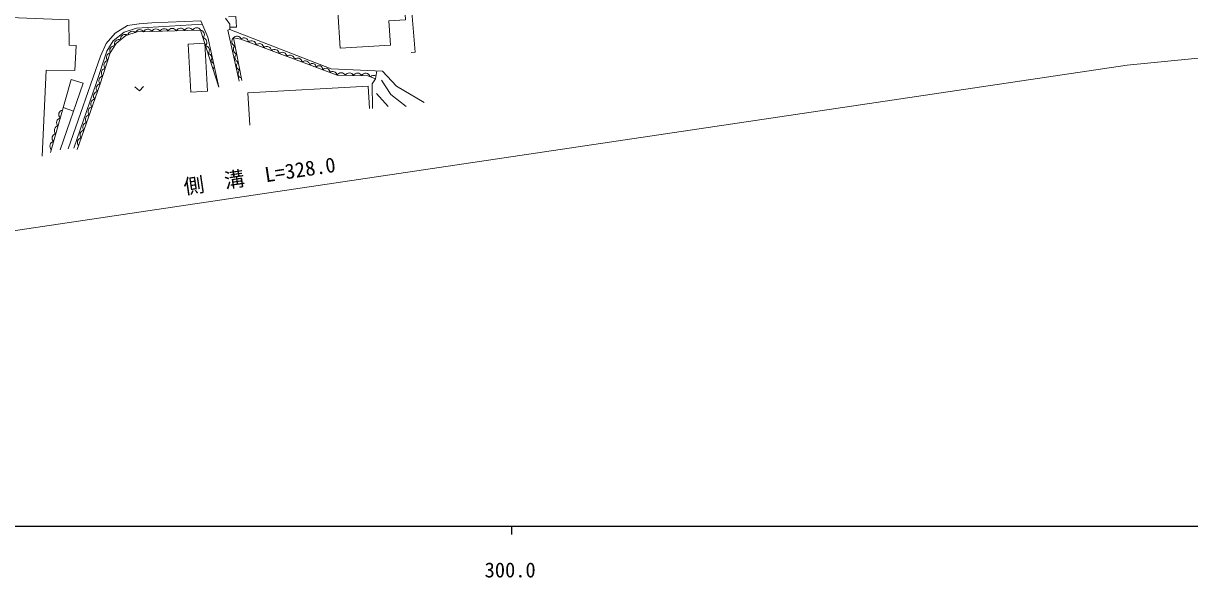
# Model space of a CAD drawing. Units: millimetres, scale not verified. Extents: x 40000 to 680000, y 20000 to 380000.
# Drawn here: x 308350 to 450886, y 198715 to 266478 of the extents above; entities that cross this region are included whole.
import ezdxf
from ezdxf.enums import TextEntityAlignment as Align

# ---------------------------------------------------------------- set-up
doc = ezdxf.new("R2010")
doc.units = ezdxf.units.MM
doc.header["$LTSCALE"] = 1000
for name, color, linetype, lineweight in [('M-BGD', 7, 'Continuous', 13), ('M-STR-HTXT', 7, 'Continuous', 13), ('M-TTL-BAND', 7, 'Continuous', 25)]:
    doc.layers.add(name, color=color, linetype=linetype, lineweight=lineweight)
doc.styles.add('ＭＳ ゴシック', font='')
doc.styles.get('ＭＳ ゴシック').set_extended_font_data('MS Gothic')

msp = doc.modelspace()

# ---------------------------------------------------------------- linework, layer by layer
at = {"layer": 'M-BGD'}
for p, q in [((356237, 262960), (355738, 262918)), ((351378, 259690), (351541, 260666)), ((351513, 257897), (352930, 256320)), ((313219, 256177), (314488, 255741))]:
    msp.add_line(p, q, dxfattribs=at)
for points in [[(344763, 279624), (354711, 281094), (356237, 262960)], [(303250, 249033), (296658, 249404), (296925, 255826), (302193, 255755), (302258, 258582), (301106, 258601), (301209, 261164), (302425, 261229), (302606, 267370), (313891, 266897), (313932, 263821), (314826, 263767), (314662, 260719), (311151, 260768), (310645, 250232)], [(313838, 251127), (317777, 262448), (318457, 263992), (319569, 265295), (321064, 266215), (322507, 266414), (324062, 266528), (330060, 266786), (330888, 264784), (332256, 258680)], [(333063, 267102), (333594, 266371), (333600, 265711), (333337, 265628), (334729, 259389)], [(333423, 267277), (334339, 267307), (334420, 266006), (333598, 265998)], [(330238, 266357), (322193, 265888), (320659, 265383), (319347, 264330), (318558, 263063), (317250, 259104), (314506, 251212)], [(314943, 251060), (317688, 258955), (318980, 262865), (319698, 264019), (320883, 264970), (322274, 265428), (330006, 265657), (332256, 258680)], [(333600, 265711), (345956, 260899), (352257, 260636), (353963, 258796), (357355, 256820)], [(335053, 259492), (334032, 264693), (334940, 264556), (346696, 260140), (350458, 260069), (351378, 259690), (350978, 259090), (351039, 256078)], [(311662, 250703), (314199, 259621), (315660, 259148), (312867, 251030)], [(352106, 259541), (353282, 257791), (355118, 256315)], [(321993, 258718), (322551, 258217), (323052, 258775)], [(350642, 256056), (350496, 258783), (335806, 257998), (336018, 254023)]]:
    msp.add_lwpolyline(points, dxfattribs=at)
for points in [[(346595, 278923), (346991, 272476), (346513, 272447), (347066, 263427), (353217, 263804), (353034, 266789), (355065, 266913), (354759, 271908), (352469, 271767), (352000, 279424)], [(330527, 264041), (328491, 263932), (328804, 258078), (330840, 258187)]]:
    msp.add_lwpolyline(points, close=True, dxfattribs=at)
for centre, radius, start, end in [((320804, 264564), 567, 57.70437, 190.67014), ((321665, 264946), 567, 46.29829, 170.15332), ((322580, 265139), 567, 33.38859, 157.47258), ((323561, 265199), 567, 29.76892, 153.62395), ((324560, 265229), 567, 29.76892, 153.62395), ((325560, 265258), 567, 29.76892, 153.62395), ((326560, 265288), 567, 29.76892, 153.62395), ((327559, 265317), 567, 29.76892, 153.62395), ((328559, 265347), 567, 29.76892, 153.62395), ((329535, 265413), 530, 27.3537, 156.03917), ((329905, 265099), 567, 315.95354, 79.80856), ((319478, 263160), 567, 86.16931, 210.02434), ((320044, 263930), 567, 69.02662, 201.14035), ((330212, 264147), 567, 315.95354, 79.80856), ((330519, 263195), 567, 315.95354, 79.80856), ((334390, 264254), 567, 129.17801, 253.03303), ((334583, 263272), 567, 129.17801, 253.03303), ((334456, 264428), 500, 14.76135, 148.04829), ((335314, 264130), 567, 7.48498, 131.34), ((336250, 263779), 567, 7.48498, 131.34), ((337186, 263427), 567, 7.48498, 131.34), ((319080, 262318), 567, 99.41126, 223.63524), ((330826, 262244), 567, 315.95354, 79.80856), ((334775, 262291), 567, 129.17801, 253.03303), ((338122, 263075), 567, 7.48498, 131.34), ((339058, 262724), 567, 7.48498, 131.34), ((339995, 262372), 567, 7.48498, 131.34), ((340931, 262021), 567, 7.48498, 131.34), ((318452, 260419), 567, 99.78021, 223.63524), ((318766, 261368), 567, 99.78021, 223.63524), ((331054, 261266), 610, 322.88716, 72.87494), ((334968, 261310), 567, 129.17801, 253.03303), ((341867, 261669), 567, 7.48498, 131.34), ((342803, 261317), 567, 7.48498, 131.34), ((343705, 261152), 416, 353.91804, 144.90694), ((344487, 260842), 454, 354.61679, 144.20819), ((345323, 260496), 489, 357.1947, 141.63028), ((318149, 259471), 567, 100.90318, 222.75879), ((335161, 260329), 567, 129.17801, 253.03303), ((346158, 260052), 545, 9.24327, 129.58171), ((347191, 259864), 567, 27.00139, 150.85642), ((348191, 259845), 567, 27.00139, 150.85642), ((349191, 259826), 567, 27.00139, 150.85642), ((350191, 259808), 567, 14.95417, 150.85642), ((351151, 259515), 603, 61.63553, 133.29913), ((317493, 257582), 567, 98.90376, 222.75879), ((317821, 258527), 567, 98.90376, 222.75879), ((317164, 256638), 567, 98.90376, 222.75879), ((313253, 255321), 567, 102.19436, 226.04939), ((316508, 254749), 567, 98.90376, 222.75879), ((316836, 255693), 567, 98.90376, 222.75879), ((312706, 253397), 567, 102.19436, 226.04939), ((312979, 254359), 567, 102.19436, 226.04939), ((316179, 253804), 567, 98.90376, 222.75879), ((312432, 252435), 567, 102.19436, 226.04939), ((315523, 251915), 567, 98.90376, 222.75879), ((315851, 252860), 567, 98.90376, 222.75879), ((312159, 251473), 567, 102.19436, 226.04939)]:
    msp.add_arc(centre, radius, start, end, dxfattribs=at)
at = {"layer": 'M-STR-HTXT'}
msp.add_lwpolyline([(492751, 260797), (482388, 263024), (474322, 263478), (461439, 263169), (443243, 261375), (252303, 232981), (230405, 230571), (210126, 229699), (186642, 230190), (169836, 231799)], dxfattribs=at)
at = {"layer": 'M-TTL-BAND'}
for p, q in [((40000, 205000), (579000, 205000)), ((368000, 205000), (368000, 204000))]:
    msp.add_line(p, q, dxfattribs=at)

# ---------------------------------------------------------------- texts
at = {"layer": 'M-STR-HTXT', "style": 'ＭＳ ゴシック'}
msp.add_text('側\u3000溝\u3000L=328.0', height=1833, rotation=8.458, dxfattribs=at).set_placement((337438, 246410), align=Align.BOTTOM_CENTER)
at = {"layer": 'M-TTL-BAND', "style": 'ＭＳ ゴシック'}
msp.add_text('300.0', height=1833, dxfattribs=at).set_placement((367844, 198195), align=Align.BOTTOM_CENTER)

doc.saveas('drawing.dxf')
